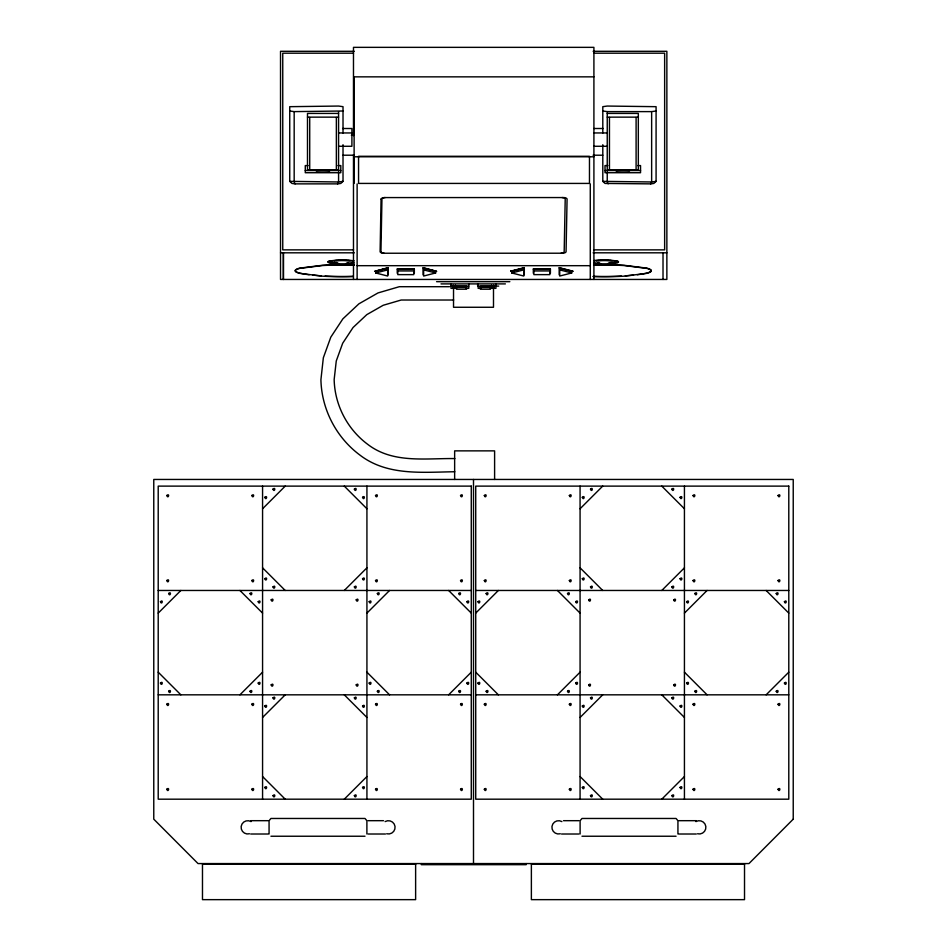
<?xml version="1.0" encoding="UTF-8"?>
<svg xmlns="http://www.w3.org/2000/svg" width="947" height="947" viewBox="0 0 947 947"><rect width="100%" height="100%" fill="white"/><g stroke="black" fill="none" stroke-linecap="round" stroke-linejoin="round"><path stroke-width="1.42" d="M381.061 199.083L380.114 251.713A3.812 1.657 0 0 0 383.381 253.24L562.838 253.216A3.812 1.657 0 0 0 566.069 251.713L567.075 199.083A3.752 1.634 0 0 0 563.856 197.556L384.34 197.58A3.812 1.657 0 0 0 381.108 199.083M380.943 251.772L381.949 199.024A3.705 1.61 0 0 1 385.169 197.568M343.015 133.065L343.015 106.68L338.576 106.052L289.735 106.68L289.735 181.362L291.948 183.434L295.085 183.872L337.653 183.872L338.576 181.978L338.576 171.715M602.801 144.713L602.801 181.362L605.015 183.434L650.719 183.872L651.643 181.978L651.643 111.616L656.082 111M158.208 613.111L180.865 590.466M262.568 508.764L285.213 486.119M239.922 694.826L262.568 672.181M344.282 590.466L366.927 567.821M262.568 717.471L285.213 694.826M366.927 613.111L389.572 590.466M475.725 613.111L498.371 590.466M580.073 508.764L602.718 486.119M344.282 799.185L366.927 776.528M448.629 694.826L471.275 672.181M557.428 694.826L580.073 672.181M661.787 590.466L684.432 567.821M580.073 717.471L602.718 694.826M684.432 613.111L707.078 590.466M661.787 799.185L684.432 776.528M766.135 694.826L788.792 672.181M343.015 144.713L343.015 181.362L340.802 183.434L337.653 183.872M602.801 133.065L602.801 106.68L607.24 106.052L656.082 106.68L656.082 181.362L653.868 183.434L650.719 183.872M388.223 267.883L374.61 271.375L388.223 267.658L388.223 274.867M375.687 271.375L387.666 268.297M375.687 271.15L375.687 272.961L387.666 269.883M435.632 271.15L435.632 272.961L423.64 276.039L423.64 268.072M513.416 272.073L510.693 271.15L524.307 267.658L524.307 274.867M510.693 271.375L524.307 267.883M511.759 271.375L523.75 268.297M511.759 271.15L511.759 272.961L523.75 269.883M570.058 271.848L572.781 271.15L570.058 272.073M571.716 271.15L571.716 272.961L559.724 276.039L559.724 268.072M642.599 273.991L646.718 273.115A48.842 5.966 0 0 0 646.896 268.155L624.274 265.314A46.131 5.635 0 0 0 593.603 264.9M353.953 262.793L348.318 263.396A13.992 1.705 0 0 1 345.986 263.503M353.953 263.077L348.318 263.668A13.992 1.705 0 0 1 336.28 263.668L329.355 262.816A14.821 1.811 0 0 1 329.296 261.313L336.161 260.449M615.87 262.816L610.199 263.396A13.992 1.705 0 0 1 607.867 263.503M637.307 274.772L641.273 274.192M289.735 111L294.174 111.616L343.015 111M307.491 117.144L338.576 117.144M607.24 113.427L638.325 113.427L638.325 169.904L607.24 169.904L607.24 111.616L602.801 111M607.24 117.144L638.325 117.144M338.576 113.427L307.491 113.427L307.491 169.904L338.576 169.904L338.576 111.616M343.015 181.362L338.576 181.978L289.735 181.362M656.082 181.362L651.643 181.978L602.801 181.362M594.207 260.52L598.279 260.165A13.992 1.705 0 0 1 610.318 260.176L617.184 261.041A14.821 1.811 0 0 1 617.124 262.544M594.207 260.792L598.279 260.449M633.531 275.163L625.328 275.837M354.261 51.292L280.525 51.292L280.525 279.448L666.866 279.448L666.866 51.292L593.142 51.292M353.527 53.186L282.751 53.186L282.751 249.866L353.527 249.866M593.864 53.186L664.64 53.186L664.64 249.866L593.864 249.866M593.911 76.849L354.119 76.849L354.119 183.422M607.24 111.616L651.643 111.616M342.577 128.508L351.905 128.508L351.905 146.276L338.576 146.276M593.911 128.508L603.239 128.508M338.576 132.947L351.905 132.947M593.911 132.947L607.24 132.947M351.349 135.232L354.119 135.232M593.911 146.276L607.24 146.276M343.015 155.213L354.119 155.213M593.082 155.213L602.801 155.213M358.558 156.291L589.472 156.291M354.119 156.788L593.911 156.788M308.118 165.583L305.277 165.583L305.277 172.721L340.802 172.721L340.802 165.583L337.961 165.583M607.856 165.583L605.015 165.583L605.015 172.721L640.539 172.721L640.539 165.583L637.698 165.583M305.277 170.531L340.802 170.531M605.015 170.531L640.539 170.531M280.525 252.813L354.261 252.813M593.142 252.813L666.866 252.813M357.126 265.681L590.277 265.681M397.243 269.137L414.336 269.137M533.327 269.137L550.42 269.137M397.799 269.362L413.78 269.362M533.871 269.362L549.864 269.362M397.799 270.949L413.78 270.949M533.871 270.949L549.864 270.949M436.567 281.673L509.841 281.673M441.006 283.899L505.39 283.899M450.997 286.112L468.765 286.112M478.164 286.112L498.702 286.112M453.222 286.337L455.436 286.337M491.493 286.337L493.707 286.337M449.458 286.704L399.314 286.704L378.007 292.931L358.901 303.833L342.873 318.855L330.799 337.168L323.341 357.788L320.915 379.723C321.578 409.258 336.197 437.419 359.884 455.057C387.252 476.116 422.457 472.162 454.785 471.748M456.549 287.438L466.54 287.438M480.389 287.438L490.38 287.438M456.466 288.338L450.997 288.338L450.997 283.899M466.031 288.338L468.765 288.338L468.765 283.899M480.898 288.338L478.164 288.338L478.164 283.899M490.463 288.338L495.932 288.338L495.932 283.899M453.66 300.021L401.173 300.021L383.204 305.277L366.809 314.629L353.042 327.532L342.672 343.264L336.268 360.973L334.161 379.546C334.717 404.925 347.289 429.133 367.637 444.285C392.78 463.71 425.333 458.194 454.832 458.573M158.208 590.466L471.275 590.466M475.725 590.466L788.792 590.466M158.208 694.826L471.275 694.826M475.725 694.826L788.792 694.826M250.718 820.682L268.072 820.682M368.123 820.682L383.535 820.682M563.465 820.682L578.877 820.682M678.928 820.682L696.282 820.682M250.718 834.011L268.072 834.011M368.123 834.011L385.476 834.011M561.524 834.011L578.877 834.011M678.928 834.011L696.282 834.011M270.937 836.237L365.009 836.237M581.991 836.237L676.063 836.237M348.2 260.449L353.87 261.029M321.151 275.837L312.948 275.163M610.318 260.449L617.184 261.313A14.821 1.811 0 0 1 617.124 262.816L610.199 263.668A13.992 1.705 0 0 1 598.161 263.668L594.112 263.313M594.112 263.041L598.161 263.396A13.992 1.705 0 0 0 600.493 263.503M353.87 260.756L348.2 260.165A13.992 1.705 0 0 0 336.161 260.176L329.296 261.041A14.821 1.811 0 0 0 329.355 262.544L336.28 263.396A13.992 1.705 0 0 0 338.612 263.503M305.206 274.192L309.172 274.772M303.88 273.991L299.761 273.115A48.842 5.966 0 0 1 299.583 268.155L322.193 265.314A46.131 5.635 0 0 1 354.202 264.947M572.781 271.15L559.168 267.658L559.168 274.867M559.168 267.883L572.781 271.375M559.724 268.297L571.716 271.375M559.724 269.883L571.716 272.961M510.693 271.15L513.416 271.848M511.759 272.961L523.75 276.039L523.75 268.072M423.084 267.883L436.697 271.375L423.084 267.658L423.084 274.867M423.64 268.297L435.632 271.375M423.64 269.883L435.632 272.961M375.687 272.961L387.666 276.039L387.666 268.072M661.787 486.119L684.432 508.764M766.135 590.466L788.792 613.111M580.073 567.821L602.718 590.466M684.432 672.181L707.078 694.826M557.428 590.466L580.073 613.111M661.787 694.826L684.432 717.471M344.282 486.119L366.927 508.764M448.629 590.466L471.275 613.111M475.725 672.181L498.371 694.826M580.073 776.528L602.718 799.185M262.568 567.821L285.213 590.466M366.927 672.181L389.572 694.826M239.922 590.466L262.568 613.111M344.282 694.826L366.927 717.471M158.208 672.181L180.865 694.826M262.568 776.528L285.213 799.185M608.152 183.872L607.24 181.978L607.24 171.715M295.085 183.872L294.174 181.978L294.174 111.616M684.432 486.119L684.432 799.185M677.934 834.011L677.934 820.706L676.063 818.468L581.991 818.468L580.109 820.706L580.109 834.011M663.018 252.813L663.018 279.448M636.1 117.452L636.1 170.211M609.454 117.452L609.454 170.211M593.911 279.448L593.911 47.35L353.48 47.35L353.48 135.658M590.277 183.931L590.277 279.448M589.472 156.788L589.472 183.422L358.558 183.422L358.558 156.788M580.073 486.119L580.073 799.185M550.42 273.281L550.42 268.901L533.327 268.901L533.327 273.281M549.864 269.137L549.864 274.63L533.871 274.63L533.871 269.137M526.141 863.569L526.141 864.682L421.344 864.682L421.344 863.569M494.606 479.454L494.606 450.867L454.643 450.867L454.643 479.454M493.707 285.177L493.707 288.101L491.493 288.101L491.493 285.177M493.494 286.775L493.494 307.266L453.53 307.266L453.53 286.775M477.643 283.899L477.643 286.112M473.5 479.454L473.5 863.569M455.436 285.177L455.436 288.101L453.222 288.101L453.222 285.177M414.336 273.281L414.336 268.901L397.243 268.901L397.243 273.281M413.78 269.137L413.78 274.63L397.799 274.63L397.799 269.137M366.927 486.119L366.927 799.185M366.891 834.011L366.891 820.706L365.009 818.468L270.937 818.468L269.066 820.706L269.066 834.011M357.126 183.931L357.126 279.448M353.48 154.681L353.48 279.448M336.363 117.452L336.363 170.211M309.716 117.452L309.716 170.211M283.461 252.813L283.461 279.448M283.342 252.813L283.342 279.448M262.568 486.119L262.568 799.185M249.487 833.774A6.665 6.665 0 0 1 241.165 826.471A6.665 6.665 0 0 1 251.097 821.582M385.098 821.582A6.665 6.665 0 0 1 395.029 826.471A6.665 6.665 0 0 1 386.707 833.774M695.903 821.582A6.665 6.665 0 0 1 705.835 826.471A6.665 6.665 0 0 1 697.513 833.774M560.293 833.774A6.665 6.665 0 0 1 551.971 826.471A6.665 6.665 0 0 1 561.902 821.582M348.626 262.864A10.902 1.338 0 0 1 346.969 262.982M337.594 262.994A10.902 1.338 0 0 1 334.48 262.721M334.409 260.863A10.902 1.338 0 0 1 349.999 260.851M336.161 260.591A13.992 1.705 0 0 1 348.2 260.579M353.278 276.311A46.131 5.635 0 0 1 325.081 276.074M353.278 276.56A46.131 5.635 0 0 1 322.572 276.181L299.761 273.363A48.842 5.966 0 0 1 299.583 268.403L322.193 265.562A46.131 5.635 0 0 1 354.202 265.184M329.615 171.892A13.317 1.858 0 0 1 316.31 171.963M629.506 171.963A13.317 1.858 0 0 1 616.189 171.892M384.162 253.24A3.705 1.61 0 0 1 380.978 251.772M561.003 253.24A3.705 1.61 0 0 0 564.175 251.772L565.217 199.024A3.658 1.586 0 0 0 562.056 197.568M611.999 262.721A10.902 1.338 0 0 1 608.885 262.994M599.51 262.982A10.902 1.338 0 0 1 597.853 262.864M596.48 260.851A10.902 1.338 0 0 1 612.07 260.863M598.279 260.579A13.992 1.705 0 0 1 610.318 260.591M621.398 276.074A46.131 5.635 0 0 1 593.201 276.311M593.201 276.56A46.131 5.635 0 0 0 623.907 276.181L646.718 273.363A48.842 5.966 0 0 0 646.896 268.403L624.274 265.562A46.131 5.635 0 0 0 593.603 265.148M166.802 495.494C168.164 499.732 170.105 492.499 166.802 495.494M160.445 601.676C161.807 605.914 163.748 598.682 160.445 601.676M166.802 580.511C168.164 584.761 170.105 577.528 166.802 580.511M168.637 593.485C169.987 597.723 171.928 590.502 168.637 593.485M160.445 683.047C161.807 687.285 163.748 680.053 160.445 683.047M166.802 704.201C168.164 708.439 170.105 701.206 166.802 704.201M168.637 691.227C169.987 695.465 171.928 688.244 168.637 691.227M166.802 789.23C168.164 793.468 170.105 786.235 166.802 789.23M251.831 495.494C253.192 499.732 255.122 492.499 251.831 495.494M250.008 593.485C251.369 597.723 253.299 590.502 250.008 593.485M251.831 580.511C253.192 584.761 255.122 577.528 251.831 580.511M264.805 497.317C266.166 501.555 268.096 494.322 264.805 497.317M258.188 601.676C259.549 605.914 261.49 598.682 258.188 601.676M272.985 489.137C274.346 493.375 276.287 486.142 272.985 489.137M250.008 691.227C251.369 695.465 253.299 688.244 250.008 691.227M264.805 578.688C266.166 582.926 268.096 575.705 264.805 578.688M251.831 704.201C253.192 708.439 255.122 701.206 251.831 704.201M258.188 683.047C259.549 687.285 261.49 680.053 258.188 683.047M271.162 599.853C272.523 604.091 274.464 596.859 271.162 599.853M272.985 586.88C274.346 591.117 276.287 583.885 272.985 586.88M251.831 789.23C253.192 793.468 255.122 786.235 251.831 789.23M264.805 706.024C266.166 710.262 268.096 703.041 264.805 706.024M271.162 684.87C272.523 689.108 274.464 681.876 271.162 684.87M272.985 697.844C274.346 702.082 276.287 694.849 272.985 697.844M264.805 787.407C266.166 791.645 268.096 784.412 264.805 787.407M272.985 795.587C274.346 799.824 276.287 792.592 272.985 795.587M354.356 489.137C355.717 493.375 357.658 486.142 354.356 489.137M362.547 497.317C363.908 501.555 365.838 494.322 362.547 497.317M354.356 586.88C355.717 591.117 357.658 583.885 354.356 586.88M356.19 599.853C357.54 604.091 359.481 596.859 356.19 599.853M362.547 578.688C363.908 582.926 365.838 575.705 362.547 578.688M375.521 495.494C376.882 499.732 378.812 492.499 375.521 495.494M354.356 697.844C355.717 702.082 357.658 694.849 354.356 697.844M356.19 684.87C357.54 689.108 359.481 681.876 356.19 684.87M369.164 601.676C370.514 605.914 372.455 598.682 369.164 601.676M375.521 580.511C376.882 584.761 378.812 577.528 375.521 580.511M362.547 706.024C363.908 710.262 365.838 703.041 362.547 706.024M377.344 593.485C378.705 597.723 380.635 590.502 377.344 593.485M369.164 683.047C370.514 687.285 372.455 680.053 369.164 683.047M354.356 795.587C355.717 799.824 357.658 792.592 354.356 795.587M362.547 787.407C363.908 791.645 365.838 784.412 362.547 787.407M375.521 704.201C376.882 708.439 378.812 701.206 375.521 704.201M377.344 691.227C378.705 695.465 380.635 688.244 377.344 691.227M375.521 789.23C376.882 793.468 378.812 786.235 375.521 789.23M460.538 495.494C461.899 499.732 463.841 492.499 460.538 495.494M458.715 593.485C460.076 597.723 462.018 590.502 458.715 593.485M460.538 580.511C461.899 584.761 463.841 577.528 460.538 580.511M466.895 601.676C468.256 605.914 470.197 598.682 466.895 601.676M484.319 495.494C485.669 499.732 487.61 492.499 484.319 495.494M458.715 691.227C460.076 695.465 462.018 688.244 458.715 691.227M460.538 704.201C461.899 708.439 463.841 701.206 460.538 704.201M466.895 683.047C468.256 687.285 470.197 680.053 466.895 683.047M477.951 601.676C479.312 605.914 481.254 598.682 477.951 601.676M484.319 580.511C485.669 584.761 487.61 577.528 484.319 580.511M486.142 593.485C487.492 597.723 489.433 590.502 486.142 593.485M460.538 789.23C461.899 793.468 463.841 786.235 460.538 789.23M477.951 683.047C479.312 687.285 481.254 680.053 477.951 683.047M484.319 704.201C485.669 708.439 487.61 701.206 484.319 704.201M486.142 691.227C487.492 695.465 489.433 688.244 486.142 691.227M484.319 789.23C485.669 793.468 487.61 786.235 484.319 789.23M569.336 495.494C570.698 499.732 572.639 492.499 569.336 495.494M567.513 593.485C568.875 597.723 570.804 590.502 567.513 593.485M569.336 580.511C570.698 584.761 572.639 577.528 569.336 580.511M582.31 497.317C583.672 501.555 585.613 494.322 582.31 497.317M590.49 489.137C591.851 493.375 593.793 486.142 590.49 489.137M575.693 601.676C577.054 605.914 578.996 598.682 575.693 601.676M567.513 691.227C568.875 695.465 570.804 688.244 567.513 691.227M582.31 578.688C583.672 582.926 585.613 575.705 582.31 578.688M569.336 704.201C570.698 708.439 572.639 701.206 569.336 704.201M575.693 683.047C577.054 687.285 578.996 680.053 575.693 683.047M588.667 599.853C590.028 604.091 591.97 596.859 588.667 599.853M590.49 586.88C591.851 591.117 593.793 583.885 590.49 586.88M569.336 789.23C570.698 793.468 572.639 786.235 569.336 789.23M582.31 706.024C583.672 710.262 585.613 703.041 582.31 706.024M588.667 684.87C590.028 689.108 591.97 681.876 588.667 684.87M590.49 697.844C591.851 702.082 593.793 694.849 590.49 697.844M582.31 787.407C583.672 791.645 585.613 784.412 582.31 787.407M590.49 795.587C591.851 799.824 593.793 792.592 590.49 795.587M671.873 489.137C673.222 493.375 675.164 486.142 671.873 489.137M680.053 497.317C681.414 501.555 683.343 494.322 680.053 497.317M671.873 586.88C673.222 591.117 675.164 583.885 671.873 586.88M673.696 599.853C675.057 604.091 676.987 596.859 673.696 599.853M680.053 578.688C681.414 582.926 683.343 575.705 680.053 578.688M693.026 495.494C694.388 499.732 696.317 492.499 693.026 495.494M671.873 697.844C673.222 702.082 675.164 694.849 671.873 697.844M673.696 684.87C675.057 689.108 676.987 681.876 673.696 684.87M686.67 601.676C688.019 605.914 689.961 598.682 686.67 601.676M693.026 580.511C694.388 584.761 696.317 577.528 693.026 580.511M680.053 706.024C681.414 710.262 683.343 703.041 680.053 706.024M694.849 593.485C696.211 597.723 698.152 590.502 694.849 593.485M671.873 795.587C673.222 799.824 675.164 792.592 671.873 795.587M686.67 683.047C688.019 687.285 689.961 680.053 686.67 683.047M680.053 787.407C681.414 791.645 683.343 784.412 680.053 787.407M693.026 704.201C694.388 708.439 696.317 701.206 693.026 704.201M694.849 691.227C696.211 695.465 698.152 688.244 694.849 691.227M693.026 789.23C694.388 793.468 696.317 786.235 693.026 789.23M778.043 495.494C779.405 499.732 781.346 492.499 778.043 495.494M776.22 593.485C777.582 597.723 779.523 590.502 776.22 593.485M778.043 580.511C779.405 584.761 781.346 577.528 778.043 580.511M784.412 601.676C785.761 605.914 787.703 598.682 784.412 601.676M776.22 691.227C777.582 695.465 779.523 688.244 776.22 691.227M778.043 704.201C779.405 708.439 781.346 701.206 778.043 704.201M784.412 683.047C785.761 687.285 787.703 680.053 784.412 683.047M778.043 789.23C779.405 793.468 781.346 786.235 778.043 789.23M793.231 819.167L748.97 863.569L198.03 863.569L153.769 819.167L153.769 479.454L793.231 479.454L793.231 819.167M466.54 286.337L456.549 286.337L456.549 289.214L466.54 289.214L466.54 286.337M490.38 286.337L480.389 286.337L480.389 289.214L490.38 289.214L490.38 286.337M471.275 486.119L158.208 486.119L158.208 799.185L471.275 799.185L471.275 486.119M788.792 486.119L475.725 486.119L475.725 799.185L788.792 799.185L788.792 486.119M415.626 864.126L202.48 864.126L202.48 899.65L415.626 899.65L415.626 864.126M744.52 864.126L531.374 864.126L531.374 899.65L744.52 899.65L744.52 864.126"/></g></svg>
